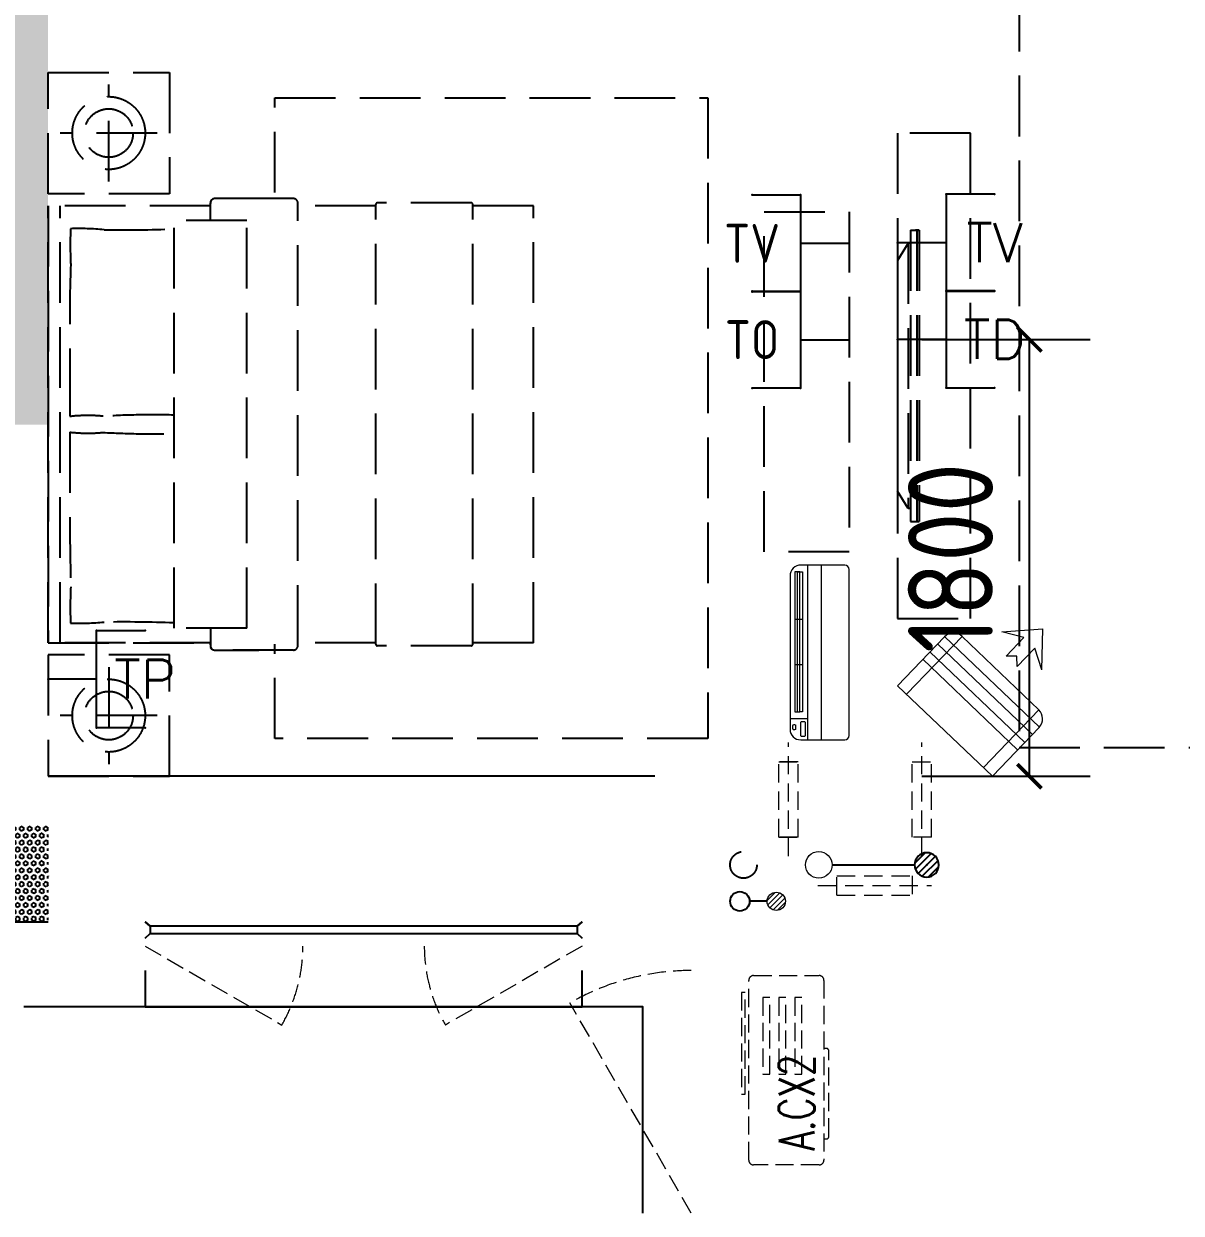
# Model space of a CAD drawing. Extents: x 3774419 to 4775970, y -926964 to 2266.
# Drawn here: x 4647072 to 4651840, y -709223 to -704323 of the extents above; entities that cross this region are included whole.
import ezdxf
from ezdxf.enums import TextEntityAlignment as Align

# ---------------------------------------------------------------- set-up
doc = ezdxf.new("R2010")
doc.units = 0
doc.header["$LTSCALE"] = 1000
doc.header["$MEASUREMENT"] = 0
for name, pattern in [('A户型$0$DASH', [0.35, 0.25, -0.1]), ('DASH', [0.35, 0.25, -0.1]), ('HIDDEN', [0.375, 0.25, -0.125])]:
    doc.linetypes.add(name, pattern=pattern)
doc.layers.get('0').update_dxf_attribs({"linetype": 'CONTINUOUS'})
doc.layers.get('Defpoints').update_dxf_attribs({"linetype": 'CONTINUOUS'})
for name, color, linetype in [('!!电气', 1, 'CONTINUOUS'), ('3-栏杆1', 252, 'CONTINUOUS'), ('3.5方案汇报，与郭总、侯月琴确定户型_t8$0$2020.03.04 -1安徽标准化洋房户型(UA）_t8_t8$0$看线', 154, 'CONTINUOUS'), ('5fur', 175, 'CONTINUOUS'), ('EQUIP-通讯', 3, 'CONTINUOUS'), ('LVTRY', 252, 'CONTINUOUS'), ('VPIPE-凝结', 150, 'CONTINUOUS'), ('VPIPE-雨水', 4, 'DASH'), ('保温', 6, 'CONTINUOUS'), ('看线', 185, 'CONTINUOUS')]:
    doc.layers.add(name, color=color, linetype=linetype)
for name, color, linetype, lineweight in [('EQUIP_地漏', 7, 'CONTINUOUS', 18), ('VPIPE-废水', 31, 'TG_F', 18), ('WINDOW', 146, 'CONTINUOUS', 20), ('平面-空调室内机', 176, 'CONTINUOUS', 9), ('平面-空调预留孔', 252, 'CONTINUOUS', 15)]:
    doc.layers.add(name, color=color, linetype=linetype, lineweight=lineweight)
doc.styles.add('_TCH_DIM', font='SIMPLEX', dxfattribs={"bigfont": 'GBCBIG'})
doc.styles.add('_TEL_ATTDEF', font='gbenor', dxfattribs={"bigfont": 'gbcbig'})
doc.styles.add('_TEL_DIM', font='SIMPLEX', dxfattribs={"width": 0.8, "height": 3.5, "bigfont": 'HZTXT'})
doc.styles.get("Standard").update_dxf_attribs({"font": 'gbenor.shx', "bigfont": 'gbcbig.shx'})
doc.styles.add('TG_LINETYPE', font='SIMPLEX', dxfattribs={"width": 0.8, "height": 3, "bigfont": 'HZTXT'})
doc.linetypes.add('TG_F', pattern='A,2,-0.3,["F",TG_LINETYPE,S=0.1,R=0,X=-0.23,Y=-0.15],0', length=2.3)
doc.dimstyles.get("Standard").update_dxf_attribs({"dimscale": 100, "dimtxt": 3.5, "dimasz": 1, "dimexe": 2.5, "dimexo": 3, "dimgap": 1.5, "dimtad": 1, "dimdec": 0, "dimzin": 0, "dimdsep": 46, "dimtxsty": 'Standard', "dimblk": 'ARCHTICK', "dimcen": 0.09, "dimadec": 0, "dimazin": 0, "dimtfac": 1, "dimtdec": 0, "dimtix": 1, "dimtmove": 2, "dimatfit": 3, "dimfxl": 1, "dimtolj": 1, "dimtzin": 0, "dimarcsym": 0})

# ---------------------------------------------------------------- blocks, each defined once
blk = doc.blocks.new('dongkong')
at = {"layer": '平面-空调预留孔', "color": 8, "linetype": 'HIDDEN', "ltscale": 0.3}
for p, q in [((-603796.0415180789, 210899.900060961), (-603796.0415180789, 210431.4859232727)), ((-603836.0415180789, 210820.9630630909), (-603836.0415180789, 210510.8096162414)), ((-603836.0415180789, 210820.9630630909), (-603756.0415180789, 210820.9630630909)), ((-603756.0415180789, 210820.9630630909), (-603756.0415180789, 210510.8096162414))]:
    blk.add_line(p, q, dxfattribs=at)
blk.add_lwpolyline([(-603756.0415180789, 210510.8096162414), (-603836.0415180789, 210510.8096162414)], dxfattribs=at)
blk = doc.blocks.new('A$C001338C2')
at = {"color": 8}
for p, q in [((-1.49359439092e-05, 248.6000576173246), (-2.84423585981e-05, 22.0000576172315)), ((844.9999883423079, 303.6000072514144), (54.99998834231155, 303.6000543390692)), ((109.0525457565491, 214.7673082745569), (109.0525510513944, 303.6000511174025)), ((899.9999715576414, 22.00000397306576), (899.9999850640525, 248.6000039731589)), ((21.99997024633922, 5.63059293199e-05), (877.9999702463392, 5.2843679441e-06))]:
    blk.add_line(p, q, dxfattribs=at)
at = {"color": 8, "lineweight": 5}
for p, q in [((864.5756734352908, 278.6904651548975), (144.4768629888749, 278.6905080761171)), ((144.4768629888749, 278.6905080761171), (144.4768622188567, 265.7722729386405)), ((387.0097734353949, 278.6904936200444), (144.4768629888749, 278.6905080761171)), ((144.4768629888749, 278.6905080761171), (144.4768614488676, 252.8539829386973)), ((144.4768622188567, 265.7722729386405), (864.5756726653053, 265.772230017421)), ((144.4768606789075, 239.9356929386377), (144.4768614488676, 252.8539829386973)), ((144.4768614488676, 252.8539829386973), (864.5756718953162, 252.8539400174777)), ((387.0097711254275, 239.935678482565), (387.0097734353949, 278.6904936200444)), ((864.5756734352908, 278.6904651548975), (622.0427234354138, 278.6904796109884)), ((622.0427234354138, 278.6904796109884), (622.04272112545, 239.935664473509)), ((864.5756718953162, 252.8539400174777), (864.5756734352908, 278.6904651548975)), ((864.5756726653053, 265.772230017421), (864.5756711253525, 239.9356500174181)), ((899.9999830474662, 214.7672611304297), (-1.69525337697e-05, 214.7673147745954)), ((864.5756711253525, 239.9356500174181), (144.4768606789075, 239.9356929386377)), ((622.04272112545, 239.935664473509), (387.0097711254275, 239.935678482565)), ((899.9999787804518, 143.1781611304468), (-2.12195482163e-05, 143.1782147746126))]:
    blk.add_line(p, q, dxfattribs=at)
at = {"color": 8}
for points in [[(89.24090579471158, 226.3562818807586), (22.19125331861505, 226.3562858772129, -0.414213562372504), (16.6912536464406, 231.8562862050385), (16.69125431894281, 243.1390318179401, -0.414213562373095), (22.19125464676836, 248.6390314901146), (89.24090712286488, 248.6390274936603, -0.414213562373095), (94.74090679503934, 243.1390271658347), (94.74090612253713, 231.8562815529331, -0.414213562373095)], [(73.08482630450817, 275.0144977724194), (56.77886350143308, 275.0144987443309, -0.414213562373095), (51.27886382925863, 280.5144990721565), (51.27886400034913, 283.3844664433818, -0.414213562373095), (56.77886432817468, 288.8844661155563), (73.08482713124977, 288.8844651436448, -0.4142135623732024), (78.58482680342422, 283.3844648158192), (78.58482663233372, 280.5144974445939, -0.414213562373095)]]:
    blk.add_lwpolyline(points, format="xyb", close=True, dxfattribs=at)
for centre, radius, start, end in [((54.99998506405609, 248.6000543390692), 55.0000000000001, 89.99999658490542, 179.9999965849054), ((844.9999850640525, 248.6000072514144), 55.0000000000001, 359.9999965849054, 89.99999658490542), ((21.9999715576414, 22.00005630592932), 22.00000000000004, 179.9999965849054, 269.9999965849054), ((877.9999715576414, 22.00000528436794), 22.00000000000004, 269.9999965849054, 359.9999965849054)]:
    blk.add_arc(centre, radius, start, end, dxfattribs=at)
blk = doc.blocks.new('$lvtry$00000171')
for p, q in [((-74.24621202462731, 10.60660171788186), (-10.60660171788186, 74.24621202462731)), ((-69.81875867368217, -27.39235180270043), (27.39235180242758, 69.81875867368217)), ((-53.03300858900184, -53.03300858886359), (53.03300858900184, 53.03300858886359)), ((-27.39235180242758, -69.81875867368217), (69.81875867368217, 27.39235180270043)), ((10.60660171788186, -74.24621202462731), (74.24621202462731, -10.60660171788186))]:
    blk.add_line(p, q)
blk.add_circle((0, 0), 75)
blk.add_point((0, 0))
blk = doc.blocks.new('$TwtSys$00000141')
at = {"color": 252}
for p, q in [((-47.09803151780761, 3.836055847277748), (-5.041545145413693, 45.89254221967349)), ((-47.09803151780761, 3.836055847277748), (-5.041545145413693, 45.89254221967349)), ((-43.60958444554853, -17.52724007043071), (17.52724007042889, 43.60958444554853)), ((-43.60958444554853, -17.52724007043071), (17.52724007042889, 43.60958444554853)), ((-33.23401871576607, -33.23401871577153), (33.23401871576607, 33.23401871576425)), ((-33.23401871576607, -33.23401871576971), (33.23401871576607, 33.23401871576425)), ((-16.17805684451741, -43.53063328177632), (43.79137317708955, 16.43879673983065)), ((-16.17805684451741, -43.53063328177632), (43.79137317708955, 16.43879673983247)), ((5.715553844029273, -46.12975947626182), (46.12974035062325, -5.715572969671484)), ((5.715553844029273, -46.12975947626182), (46.12974035062325, -5.715572969671484))]:
    blk.add_line(p, q, dxfattribs=at)
blk.add_circle((0, -1.818989403545856e-12), 47, dxfattribs=at)
blk.add_circle((0, -1.818989403545856e-12), 47, dxfattribs=at)
blk = doc.blocks.new('A$C718F517F')
at = {"layer": '保温', "linetype": 'Continuous', "ltscale": 10}
h = blk.add_hatch(dxfattribs=at)
h.set_pattern_fill('HEX', color=251, scale=10, angle=90, style=0)
h.set_pattern_definition([(90, (-503782.4551314556, -514000.2093208389), (-16.49778, 1.010197673501861e-15), [9.525, -19.05]), (210, (-503782.4551314556, -514000.2093208389), (8.248889999999996, -14.28749658604684), [9.525, -19.05]), (150, (-503782.4551314556, -513990.6843208389), (-8.248890000000003, -14.28749658604684), [9.525, -19.05])])
h.paths.add_polyline_path([(0.1137192867463455, 2048.251597041381), (200.1137029774836, 2048.251597041381), (199.9999824184924, 4900.003076276684), (-1.272303052246571e-06, 4900.003272921604)])
h = blk.add_hatch(dxfattribs=at)
h.set_pattern_fill('HEX', color=251, scale=10, angle=90, style=0)
h.set_pattern_definition([(90, (-503782.4698887531, -516048.4609178798), (-16.49778, 1.010197673501861e-15), [9.525, -19.05]), (210, (-503782.4698887531, -516048.4609178798), (8.248889999999996, -14.28749658604684), [9.525, -19.05]), (150, (-503782.4698887531, -516038.9359178797), (-8.248890000000003, -14.28749658604684), [9.525, -19.05])])
h.paths.add_polyline_path([(0.0989619892789051, 5.238689482212067e-10), (200.0989456800162, 5.238689482212067e-10), (200.062109921244, 398.2528321665595), (0.06212623044848442, 398.2530288114795)])
at = {"layer": '保温', "color": 251, "linetype": 'ByBlock', "ltscale": 10}
blk.add_line((0, 0), (200.0000000021537, -1.268927007913589e-08), dxfattribs=at)
blk = doc.blocks.new('dasdasf1sa2f31as32f')
at = {"color": 8}
for p, q in [((-116.0333029678441, 585.5764855154375), (43.31421442719875, 640.474787555806)), ((82.68419507401995, 476.5984332799144), (43.31421442719875, 640.474787555806)), ((-22.77745136787416, 585.5073602304651), (-116.0333029678441, 585.5764855154375)), ((-22.77745136787416, 585.5073602304651), (-73.37246493535349, 493.2492008739632)), ((32.42647185805254, 555.0730752506729), (-18.10105440387269, 462.9379765309382)), ((82.68419507401995, 476.5984332799144), (32.42647185805254, 555.0730752506729)), ((-473.4737950866693, 259.6563084750783), (-339.4594785901136, 504.0265200089943)), ((-269.8119794043596, 524.3392218776735), (-427.6640969782602, 236.5016507070477)), ((134.6253530689864, 245.484414406435), (-338.8351731522707, 505.1322360634172)), ((-269.8119794043596, 524.3392218776735), (113.7016146283713, 314.0177107195245)), ((-31.30690161697567, 504.4059078391083), (-73.37246493535349, 493.2492008739632)), ((-18.10105440387269, 462.9379765309382), (-31.30690161697567, 504.4059078391083)), ((114.6759563127998, 208.4019676803059), (-359.0953820513678, 468.2211672088001)), ((92.58920825674431, 168.8330396253091), (-380.8957810040447, 428.4689359338913)), ((72.34237424354069, 131.9136772763986), (-401.1422099253978, 391.5503122554119)), ((113.7016146283713, 314.0177107195245), (-44.1505029455293, 26.18013954889921)), ((0, 0), (-473.4737950866693, 259.6563084750783)), ((134.0143164967885, 244.3702115339634), (0, 0))]:
    blk.add_line(p, q, dxfattribs=at)
for centre, radius, start, end in [((-294.4793780628825, 479.3591213504569), 51.30000000018548, 61.25933126190097, 151.2593312616622), ((89.03421596984845, 269.0376101925353), 51.29999999996637, 331.2593312598987, 61.25933126186338)]:
    blk.add_arc(centre, radius, start, end, dxfattribs=at)
blk = doc.blocks.new('fergve')
at = {"layer": '平面-空调预留孔', "color": 8, "linetype": 'DASH', "ltscale": 0.3}
for p, q in [((119062.717304058, 54987.64907498009), (119062.717304058, 54977.64907498009)), ((119435.5529723145, 54977.64907498009), (119435.5529723145, 54987.64907498009)), ((119072.717304058, 54967.64907498009), (119425.5529723145, 54967.64907498009))]:
    blk.add_line(p, q, dxfattribs=at)
for points in [[(119666.6522452464, 55326.75839339898), (119246.8340998819, 55326.75839339898), (119246.8340998819, 55311.64433774215), (119666.6522452464, 55311.64433774215)], [(119645.4876140846, 55239.18252008365), (119329.9588134751, 55239.18252008365), (119329.9588134751, 55210.21092074577), (119645.4876140846, 55210.21092074577)], [(119645.4876140846, 55173.38063160962), (119329.9588134751, 55173.38063160962), (119329.9588134751, 55144.40903227197), (119645.4876140846, 55144.40903227197)], [(119645.4876140846, 55107.57874313582), (119329.9588134751, 55107.57874313582), (119329.9588134751, 55078.60714379794), (119645.4876140846, 55078.60714379794)]]:
    blk.add_lwpolyline(points, close=True, dxfattribs=at)
blk.add_lwpolyline([(119715.8642389868, 54987.64907498032), (118975.8642389868, 54987.64907498009, -0.414213562373517), (118955.8642389868, 55007.64907498009), (118955.8642389873, 55277.64907498009, -0.414213562372746), (118975.8642389873, 55297.64907498009), (119715.8642389864, 55297.64907498009, -0.4142135623727947), (119735.8642389864, 55277.64907498009), (119735.8642389868, 55007.64907498055, -0.4142135623733224)], format="xyb", close=True, dxfattribs=at)
for centre, start, end in [((119072.717304058, 54977.64907498009), 180, 270), ((119425.5529723145, 54977.64907498009), 270, 0)]:
    blk.add_arc(centre, 10, start, end, dxfattribs=at)
at = {"layer": '平面-空调预留孔', "color": 8, "linetype": 'DASH', "ltscale": 0.3, "style": '_TCH_DIM', "width": 0.7058823529411765}
blk.add_text('A.CX2', height=146.88, dxfattribs=at).set_placement((119015.260064729, 55027.2738646582))
blk = doc.blocks.new('GDGDRGDGDRGDR')
at = {"layer": '平面-空调室内机', "ltscale": 0.3}
for p, rotation in [((-154479.4628244262, 653502.8964389144), 180), ((659787.2716851018, 1046278.127469567), 89.99999999999999)]:
    blk.add_blockref('dongkong', p, dxfattribs=dict(at, rotation=rotation))
at = {"layer": '平面-空调预留孔'}
for name, p, rotation in [('dasdasf1sa2f31as32f', (449606.8226812123, 442932.0865610932), 344.9999999966897), ('fergve', (503900.7311772385, 322375.2892448571), 90)]:
    blk.add_blockref(name, p, dxfattribs=dict(at, rotation=rotation))
blk = doc.blocks.new('FGDGDGRDGRRD')
at = {"layer": '5fur', "color": 252, "linetype": 'A户型$0$DASH'}
for p, q in [((423434.8200739012, 366694.7895636196), (423434.8200739012, 363577.0923014557)), ((419434.8085721246, 366358.3318331148), (419934.8085721246, 366358.3318331148)), ((419434.8085721246, 365858.3318331148), (419434.8085721246, 366358.3318331148)), ((419434.8125959404, 366358.3318284234), (419934.8125959404, 366358.3318284234)), ((419434.8125959404, 365858.3318284234), (419434.8125959404, 366358.3318284234)), ((419934.8085721246, 366358.3318331148), (419934.8085721246, 365858.3318331148)), ((419934.8125959404, 366358.3318284234), (419934.8125959404, 365858.3318284234)), ((419684.8085721246, 365908.3318331148), (419684.8085721246, 366308.3318331148)), ((419684.8125959404, 365908.3318284234), (419684.8125959404, 366308.3318284234)), ((420368.8657322843, 365863.3318313913), (420368.8657322843, 366253.6393587648)), ((420368.8657322843, 366253.6393587648), (422152.866848579, 366253.6393587648)), ((420368.8697561001, 365863.3318266999), (420368.8697561001, 366253.6393540734)), ((420368.8697561001, 366253.6393540734), (422152.8708723948, 366253.6393540734)), ((422152.866848579, 366253.6393587648), (422152.866848579, 363613.4867900935)), ((422152.8708723948, 366253.6393540734), (422152.8708723948, 363613.4867854021)), ((419884.8085721246, 366108.3318331148), (419484.8085721246, 366108.3318331148)), ((419884.8125959404, 366108.3318284234), (419484.8125959404, 366108.3318284234)), ((423234.8200740661, 366108.3318143099), (422934.8200740661, 366108.3318143099)), ((422934.8200740661, 366108.3318143099), (422934.8200740661, 364108.3318143099)), ((423234.8200740661, 364108.3318143099), (423234.8200740661, 366108.3318143099)), ((419934.8085721246, 365858.3318331148), (419434.8085721246, 365858.3318331148)), ((419934.8125959404, 365858.3318284234), (419434.8125959404, 365858.3318284234)), ((419434.8045595056, 365808.3318331148, -3.261264283004781e-07), (419434.8045595056, 364008.3318331239)), ((419434.8045595055, 364008.3318331238), (419434.8045595055, 365808.3318313918, -3.261264279882821e-07)), ((420103.7224048301, 365808.3318313916, 1.043412491814623e-07), (419434.8045595055, 365808.3318313918)), ((419434.8085833214, 365808.3318284234, -3.261264283004781e-07), (419434.8085833214, 364008.3318284325)), ((419434.8085833213, 364008.3318284324), (419434.8085833213, 365808.3318267004, -3.261264279882821e-07)), ((420103.7264286459, 365808.3318267001, 1.043412491814623e-07), (419434.8085833213, 365808.3318267004)), ((419484.8045595055, 364008.3318331238, 7.798678278630296e-09), (419484.8045595055, 365808.3318313918, -3.183271237969237e-07)), ((419484.8085833213, 364008.3318284324, 7.798678278630296e-09), (419484.8085833213, 365808.3318267004, -3.183271237969237e-07)), ((420104.5994159218, 365825.8818990335, -2.248274901971305e-07), (420102.2273293876, 365808.3318331148, -2.22017764169578e-07)), ((420104.6034397376, 365825.8818943421, -2.248274901971305e-07), (420102.2313532034, 365808.3318284234, -2.22017764169578e-07)), ((420103.7224048301, 365748.3318313927, -2.109136928145994e-07), (420103.7224048301, 365820.3318313917, -2.239587249099902e-07)), ((420103.7264286459, 365748.3318267013, -2.109136928145994e-07), (420103.7264286459, 365820.3318267002, -2.239587249099902e-07)), ((420106.5743977498, 365831.9750845798, -2.25623389974692e-07), (420104.5994159218, 365825.8818990335, -2.248274901971305e-07)), ((420106.5784215656, 365831.9750798884, -2.25623389974692e-07), (420104.6034397376, 365825.8818943421, -2.248274901971305e-07)), ((420113.2024405837, 365836.9044290879, -2.254826111034656e-07), (420106.5743977498, 365831.9750845798, -2.25623389974692e-07)), ((420113.2064643995, 365836.9044243965, -2.254826111034656e-07), (420106.5784215656, 365831.9750798884, -2.25623389974692e-07)), ((420121.7224048303, 365838.3318313914, -2.244122334249385e-07), (420113.2024405837, 365836.9044290879, -2.254826111034656e-07)), ((420121.7264286461, 365838.3318267, -2.244122334249385e-07), (420113.2064643995, 365836.9044243965, -2.254826111034656e-07)), ((420302.6026651578, 365838.3318313913, -1.96197429974812e-07), (420121.7224048303, 365838.3318313914, -2.244122334249385e-07)), ((420445.7224048254, 365838.3318313913, -1.738727422656718e-07), (420121.7224048301, 365838.3318313913, -2.244122334249114e-07)), ((420302.6066889736, 365838.3318266999, -1.96197429974812e-07), (420121.7264286461, 365838.3318267, -2.244122334249385e-07)), ((420445.7264286412, 365838.3318266999, -1.738727422656718e-07), (420121.7264286459, 365838.3318266999, -2.244122334249114e-07)), ((420463.7224048254, 363996.331833124, 1.626704113744262e-07), (420463.7224048254, 365820.3318313917, -1.678037347329789e-07)), ((420784.8045594841, 365808.3318313918, -1.155452148250999e-07), (420463.7224048254, 365808.3318313918, -1.656295627170534e-07)), ((420463.7264286412, 363996.3318284326, 1.626704113744262e-07), (420463.7264286412, 365820.3318267002, -1.678037347329789e-07)), ((420784.8085832999, 365808.3318267004, -1.155452148250999e-07), (420463.7264286412, 365808.3318267004, -1.656295627170534e-07)), ((420784.8045594841, 364002.331833124, 2.116676732583898e-07), (420784.8045594841, 365814.3318313917, -1.166323008330356e-07)), ((420784.8085832999, 364002.3318284326, 2.116676732583898e-07), (420784.8085832999, 365814.3318267002, -1.166323008330356e-07)), ((421178.8045594775, 365820.3318313917, -5.626086981414962e-08), (420790.8045594841, 365820.3318313917, -1.167834703380635e-07)), ((421178.8085832933, 365820.3318267002, -5.626086981414962e-08), (420790.8085832999, 365820.3318267002, -1.167834703380635e-07)), ((421184.8045594766, 364002.331833124, 2.74062106788065e-07), (421184.8045594766, 365814.3318313917, -5.423786730336044e-08)), ((421434.8045594738, 365808.3318313918, -1.415426033909318e-08), (421184.8045594766, 365808.3318313918, -5.315078129545187e-08)), ((421184.8085832924, 364002.3318284326, 2.74062106788065e-07), (421184.8085832924, 365814.3318267002, -5.423786730336044e-08)), ((421434.8085832896, 365808.3318267004, -1.415426033909318e-08), (421184.8085832924, 365808.3318267004, -5.315078129545187e-08)), ((421434.8045594738, 364008.331833124, 3.119715417364338e-07), (421434.8045594738, 365808.3318313918, -1.415426033909318e-08)), ((421434.8085832896, 364008.3318284326, 3.119715417364338e-07), (421434.8085832896, 365808.3318267004, -1.415426033909318e-08)), ((419953.7224048329, 364068.3318331231, 7.007247652838246e-08), (419953.7224048329, 365748.3318313927, -2.343116053882141e-07)), ((420253.7224048282, 365748.3318313927, -1.875157802408222e-07), (419953.7224048329, 365748.3318313927, -2.343116053882141e-07)), ((419953.7264286487, 364068.3318284317, 7.007247652838246e-08), (419953.7264286487, 365748.3318267013, -2.343116053882141e-07)), ((420253.726428644, 365748.3318267013, -1.875157802408222e-07), (419953.7264286487, 365748.3318267013, -2.343116053882141e-07)), ((420253.7224048282, 364068.3318331231, 1.168683016757744e-07), (420253.7224048282, 365748.3318313927, -1.875157802408222e-07)), ((420253.726428644, 364068.3318284317, 1.168683016757744e-07), (420253.726428644, 365748.3318267013, -1.875157802408222e-07)), ((422384.8193122067, 364383.4602288372), (422384.8193122067, 365783.4602288372)), ((422384.8193122067, 365783.4602288372), (422734.8193122067, 365783.4602288372)), ((422384.8233360225, 364383.4602241457), (422384.8233360225, 365783.4602241457)), ((422384.8233360225, 365783.4602241457), (422734.8233360225, 365783.4602241457)), ((422734.8193122067, 365783.4602288372), (422734.8193122067, 364383.4602288372)), ((422734.8233360225, 365783.4602241457), (422734.8233360225, 364383.4602241457)), ((422987.3200337593, 365708.3318112917), (422987.3201143709, 364508.3318121241)), ((422987.3200337593, 365708.3318112917), (423024.0700456663, 365708.3318138939)), ((422987.3200337593, 365708.3318112917), (422987.3201143709, 364508.3318121241)), ((422987.3200337593, 365708.3318112917), (423024.0700456663, 365708.3318138939)), ((423024.0700456663, 365708.3318138939), (423008.3200337593, 365708.3318127787)), ((423024.0700456663, 365708.3318138939), (423008.3200337593, 365708.3318127787)), ((423013.6318285349, 365708.3318131549), (423013.6319091492, 364508.331813987)), ((423013.6318285349, 365708.3318131549), (423013.6319091492, 364508.331813987)), ((423024.0700456663, 365708.3318138939), (423024.0701262797, 364508.331814726)), ((423024.0700456663, 365708.3318138939), (423024.0701262797, 364508.331814726)), ((422978.1801354918, 365654.9372710149), (422934.8200425836, 365583.7167101823)), ((422978.1801354918, 365654.9372710149), (422934.8200425836, 365583.7167101823)), ((422978.1801354918, 365654.9372710149), (422978.1802085419, 364561.7263511058)), ((422987.3200375405, 365654.9372716621), (422978.1801354918, 365654.9372710149)), ((422978.1801354918, 365654.9372710149), (422978.1802085419, 364561.7263511058)), ((422987.3200375405, 365654.9372716621), (422978.1801354918, 365654.9372710149)), ((422934.8200425836, 365583.7167101823), (422934.8201055485, 364632.9469057989)), ((422978.1802085419, 364561.7263511063), (422934.8201055485, 364632.9469057989)), ((422987.3201105916, 364561.7263517535), (422978.1802085419, 364561.7263511063)), ((422987.3201143709, 364508.3318121241), (423024.0701262797, 364508.331814726)), ((422734.8193122067, 364383.4602288372), (422384.8193122067, 364383.4602288372)), ((422734.8233360225, 364383.4602241457), (422384.8233360225, 364383.4602241457)), ((422934.8200740661, 364108.3318143099), (423234.8200740661, 364108.3318143099)), ((420253.7224048282, 364068.3318331231, 1.168683016757744e-07), (419953.7224048329, 364068.3318331231, 7.007247652838246e-08)), ((420253.726428644, 364068.3318284317, 1.168683016757744e-07), (419953.7264286487, 364068.3318284317, 7.007247652838246e-08)), ((420103.7224048301, 364068.3318331231, 9.347038910196999e-08), (420103.7224048301, 363996.331833124, 1.065154211973878e-07)), ((420103.7264286459, 364068.3318284317, 9.347038910196999e-08), (420103.7264286459, 363996.3318284326, 1.065154211973878e-07)), ((419434.8045595056, 364008.3318331239), (420102.3360563389, 364008.3318331242, 1.041249981094541e-07)), ((420103.7224048301, 364008.331833124, 1.043412491814623e-07), (419434.8045595055, 364008.3318331238)), ((419434.8085833214, 364008.3318284325), (420102.3400801547, 364008.3318284327, 1.041249981094541e-07)), ((420103.7264286459, 364008.3318284326, 1.043412491814623e-07), (419434.8085833213, 364008.3318284324)), ((420102.3360563389, 364008.3318331242, 1.041249981094541e-07), (420103.6715176148, 363989.3757732537, 1.077677893925386e-07)), ((420102.3400801547, 364008.3318284327, 1.041249981094541e-07), (420103.6755414306, 363989.3757685623, 1.077677893925386e-07)), ((420103.6715176148, 363989.3757732537, 1.077677893925386e-07), (420111.3405708036, 363980.678540304, 1.105398283407223e-07)), ((420103.6755414306, 363989.3757685623, 1.077677893925386e-07), (420111.3445946194, 363980.6785356126, 1.105398283407223e-07)), ((420368.8657322843, 363613.4867900935), (420368.8657322843, 364003.3318331243)), ((420368.8697561001, 363613.4867854021), (420368.8697561001, 364003.3318284329)), ((420784.8045594841, 364008.331833124, 2.10580587250427e-07), (420463.7224048254, 364008.331833124, 1.604962393585006e-07)), ((420784.8085832999, 364008.3318284326, 2.10580587250427e-07), (420463.7264286412, 364008.3318284326, 1.604962393585006e-07)), ((421178.8045594775, 363996.331833124, 2.742132762932013e-07), (420790.8045594841, 363996.331833124, 2.136906757693416e-07)), ((421178.8085832933, 363996.3318284326, 2.742132762932013e-07), (420790.8085832999, 363996.3318284326, 2.136906757693416e-07)), ((421434.8045594738, 364008.331833124, 3.119715417364338e-07), (421184.8045594766, 364008.331833124, 2.729750207801022e-07)), ((421434.8085832896, 364008.3318284326, 3.119715417364338e-07), (421184.8085832924, 364008.3318284326, 2.729750207801022e-07)), ((419934.8085721246, 363958.3318331239), (419434.8085721246, 363958.3318331239)), ((419434.8085721246, 363958.3318331239), (419434.8085721246, 363458.3318331239)), ((419934.8125959404, 363958.3318284325), (419434.8125959404, 363958.3318284325)), ((419434.8125959404, 363958.3318284325), (419434.8125959404, 363458.3318284325)), ((419934.8085721246, 363458.3318331239), (419934.8085721246, 363958.3318331239)), ((419934.8125959404, 363458.3318284325), (419934.8125959404, 363958.3318284325)), ((420111.3405708036, 363980.678540304, 1.105398283407223e-07), (420121.7224048302, 363978.3318331244, 1.125844287301078e-07)), ((420111.3445946194, 363980.6785356126, 1.105398283407223e-07), (420121.726428646, 363978.331828433, 1.125844287301078e-07)), ((420121.7224048302, 363978.3318331244, 1.125844287301078e-07), (420302.6026651578, 363978.3318313916, 1.407992324941921e-07)), ((420445.7224048254, 363978.3318331243, 1.631239198894016e-07), (420121.7224048301, 363978.3318331243, 1.12584428730162e-07)), ((420121.726428646, 363978.331828433, 1.125844287301078e-07), (420302.6066889736, 363978.3318267002, 1.407992324941921e-07)), ((420445.7264286412, 363978.3318284329, 1.631239198894016e-07), (420121.7264286459, 363978.3318284329, 1.12584428730162e-07)), ((420302.6026651578, 363978.3318313916, 1.407992324941921e-07), (420302.6026651578, 363978.3318331244, 1.407992321802342e-07)), ((420302.6066889736, 363978.3318267002, 1.407992324941921e-07), (420302.6066889736, 363978.331828433, 1.407992321802342e-07)), ((419684.8085721246, 363908.3318331239), (419684.8085721246, 363508.3318331239)), ((419684.8125959404, 363908.3318284325), (419684.8125959404, 363508.3318284325)), ((419884.8085721246, 363708.3318331239), (419484.8085721246, 363708.3318331239)), ((419884.8125959404, 363708.3318284325), (419484.8125959404, 363708.3318284325)), ((422152.866848579, 363613.4867900935), (420368.8657322843, 363613.4867900935)), ((422152.8708723948, 363613.4867854021), (420368.8697561001, 363613.4867854021)), ((423434.8200739012, 363577.0923014557), (426049.6983423656, 363577.0923014557)), ((419434.8085721246, 363458.3318331239), (419934.8085721246, 363458.3318331239)), ((419434.8125959404, 363458.3318284325), (419934.8125959404, 363458.3318284325))]:
    blk.add_line(p, q, dxfattribs=at)
for centre, radius in [((419684.8085721246, 366108.3318331148), 150), ((419684.8125959404, 366108.3318284234), 150), ((419684.8085721246, 366108.3318331148), 100), ((419684.8125959404, 366108.3318284234), 100), ((419684.8085721246, 363708.3318331239), 150), ((419684.8125959404, 363708.3318284325), 150), ((419684.8085721246, 363708.3318331239), 100), ((419684.8125959404, 363708.3318284325), 100)]:
    blk.add_circle(centre, radius, dxfattribs=at)
for centre, radius, start, end in [((420121.7224048301, 365820.3318313917, -0.0001289102144513946), 17.99999999973806, 90, 180), ((420121.7264286459, 365820.3318267002, -0.0001289102144513946), 17.99999999973806, 90, 180), ((420445.7224048254, 365820.3318313916, -0.0001289102144513946), 17.99999999973806, 0, 90), ((420445.7264286412, 365820.3318267001, -0.0001289102144513946), 17.99999999973806, 0, 90), ((420790.8045594841, 365814.3318313917, -0.0001289102144513946), 5.999999999912688, 90, 180), ((420790.8085832999, 365814.3318267002, -0.0001289102144513946), 5.999999999912688, 90, 180), ((421178.8045594775, 365814.3318313917, -0.0001289102144513946), 5.999999999912688, 0, 90), ((421178.8085832933, 365814.3318267002, -0.0001289102144513946), 5.999999999912688, 0, 90), ((421458.4701677961, 365647.9264625411, -0.0001289102144513946), 1932.206600625078, 178.0297793472074, 182.4617042253642), ((421458.4741916119, 365647.9264578497, -0.0001289102144513946), 1932.206600625078, 178.0297793472072, 182.4617042253637), ((419558.9662007717, 364561.5290224631, -0.0001289102144513946), 1153.258746364768, 84.69839701753824, 91.5681667140413), ((419558.9702245875, 364561.5290177717, -0.0001289102144513946), 1153.258746364768, 84.69839701753833, 91.56816671404124), ((419746.9787647137, 371327.890242896, -0.0001289102144513946), 5618.626429089849, 269.1693537859096, 272.1087383099883), ((419746.9827885295, 371327.8902382046, -0.0001289102144513946), 5618.626429089849, 269.1693537859098, 272.1087383099884), ((426651.2751216022, 365324.733698211, -0.0001289102144513946), 7127.387375029001, 178.0255324222418, 181.0678210453958), ((426651.279145418, 365324.7336935196, -0.0001289102144513946), 7127.387375029001, 178.0255324222414, 181.0678210453955), ((457242.0015201449, 365061.4552500586, -0.0001289102144513946), 37717.1016062104, 179.8018292767071, 180.1835658634823), ((457242.0055439607, 365061.4552453672, -0.0001289102144513946), 37717.1016062104, 179.8018292767078, 180.1835658634822), ((419598.7798065517, 364282.9532422208, -0.0001289102144513946), 661.7782130578128, 84.57724482239553, 96.39290909899418), ((419598.7838303675, 364282.9532375294, -0.0001289102144513946), 661.7782130578128, 84.57724482239536, 96.39290909899391), ((419867.3421401536, 361236.1526067257, -0.0001289102144513946), 3711.33976489824, 88.69421482460513, 93.18220748465498), ((419867.3461639694, 361236.1526020343, -0.0001289102144513946), 3711.33976489824, 88.69421482460515, 93.18220748465487), ((442429.1388036075, 364673.3099728071, -0.0001289102144513946), 22905.25108170771, 179.4927743888925, 181.1013722304204), ((442429.1428274233, 364673.3099681156, -0.0001289102144513946), 22905.25108170771, 179.4927743888924, 181.1013722304201), ((419598.7798065517, 365533.7104219961, -0.0001289102144513946), 661.7782130578128, 263.580238528241, 275.4227551776045), ((419598.7838303675, 365533.7104173047, -0.0001289102144513946), 661.7782130578128, 263.5802385282411, 275.4227551776047), ((419867.3421401532, 368580.5110574911, -0.0001289102144513946), 3711.33976489824, 266.817792515345, 271.3057851753949), ((419867.346163969, 368580.5110527996, -0.0001289102144513946), 3711.33976489824, 266.8177925153452, 271.3057851753948), ((421458.4701677961, 364155.4144929979, -0.0001289102144513946), 1932.206600625078, 177.5382957746358, 181.9702206527926), ((421458.4741916119, 364155.4144883065, -0.0001289102144513946), 1932.206600625078, 177.5382957746363, 181.9702206527928), ((419558.9662007717, 365241.8119330759, -0.0001289102144513946), 1153.258746364768, 268.4318332859587, 275.3016029824618), ((419558.9702245875, 365241.8119283845, -0.0001289102144513946), 1153.258746364768, 268.4318332859588, 275.3016029824617), ((419746.9787647138, 358475.450712643, -0.0001289102144513946), 5618.626429089849, 87.89126169001166, 90.83064621409034), ((419746.9827885296, 358475.4507079516, -0.0001289102144513946), 5618.626429089849, 87.89126169001158, 90.83064621409021), ((420121.7224048301, 363996.331833124, -0.0001289102144513946), 17.99999999973806, 180, 270), ((420121.7264286459, 363996.3318284326, -0.0001289102144513946), 17.99999999973806, 180, 270), ((420445.7224048254, 363996.331833124, -0.0001289102144513946), 17.99999999973806, 270, 0), ((420445.7264286412, 363996.3318284326, -0.0001289102144513946), 17.99999999973806, 270, 0), ((420790.8045594841, 364002.331833124, -0.0001289102144513946), 5.999999999912688, 180, 270), ((420790.8085832999, 364002.3318284326, -0.0001289102144513946), 5.999999999912688, 180, 270), ((421178.8045594775, 364002.331833124, -0.0001289102144513946), 5.999999999912688, 270, 0), ((421178.8085832933, 364002.3318284326, -0.0001289102144513946), 5.999999999912688, 270, 0)]:
    blk.add_arc(centre, radius, start, end, dxfattribs=at)
blk = doc.blocks.new('A$C1C403CBE')
at = {"layer": '3-栏杆1', "color": 252}
for p, q in [((25520.26864399249, 1282.212400596938), (25500.00001359545, 1299.999978911481)), ((25500.00001359545, 1299.999978911481), (25520.26864381228, 1282.212400755263)), ((25520.26864381228, 1282.212400755263), (25520.26864380948, 1252.930120896897)), ((27279.73135541333, 1282.14632327517), (25520.26864381228, 1282.190802913276)), ((27279.73135523312, 1282.212400592864), (27299.99998563016, 1299.999978907406)), ((27299.99998563016, 1299.999978907406), (27279.73135541333, 1282.212400751188)), ((27279.73135541333, 1282.212400751188), (27279.73135541612, 1252.930120892823)), ((25500.00003714534, 1233.083245861228), (25520.26864380948, 1252.930120896897)), ((25520.26864380948, 1252.908532858943), (27279.73135541612, 1252.864073085366)), ((27279.73135541612, 1252.930120892823), (27299.99996208027, 1233.083245857153)), ((27299.99996208027, 1233.083245857153), (27279.73135541612, 1252.930120892823))]:
    blk.add_line(p, q, dxfattribs=at)
at = {"layer": '3.5方案汇报，与郭总、侯月琴确定户型_t8$0$2020.03.04 -1安徽标准化洋房户型(UA）_t8_t8$0$看线', "color": 252, "ltscale": 10}
blk.add_line((27599.98925829073, 1900.000005932408), (25099.9892594493, 1900.000005881884), dxfattribs=at)
at = {"layer": 'VPIPE-凝结', "color": 252, "ltscale": 0.1}
blk.add_line((28330.00239899755, 1534.999997792765), (28669.99999952316, 1534.999967537471), dxfattribs=at)
blk.add_lwpolyline([(28062.3976000254, 1384.999984665425), (27989.9976000255, 1384.999986465904)], dxfattribs=at)
at = {"layer": 'VPIPE-凝结', "color": 252}
blk.add_circle((27949.9976000255, 1384.999986465904), 40, dxfattribs=at)
at = {"layer": 'VPIPE-废水', "color": 252}
blk.add_circle((28275.00239899755, 1534.999997792765), 55, dxfattribs=at)
at = {"layer": 'VPIPE-雨水', "color": 252}
blk.add_circle((27964.9976000255, 1534.999984665425), 55, dxfattribs=at)
at = {"layer": 'WINDOW', "color": 252, "linetype": 'DASH', "ltscale": 0.3}
for points in [[(25499.99999967124, 1199.999991153716), (26063.13089336595, 875.3715936086373, 0.1314846383240589), (26149.99999962188, 1199.999991162214)], [(27299.99999954505, 1199.999991153716), (26736.86910585081, 875.3715936086373, -0.1314846383240589), (26649.99999959487, 1199.999991162214)], [(27749.99999945145, 99.99999293556903), (27249.99999945285, 966.02539671876, -0.1316524975897076), (27749.99999946123, 1099.999992933939)]]:
    blk.add_lwpolyline(points, format="xyb", dxfattribs=at)
at = {"layer": '看线', "color": 252, "ltscale": 0.5}
for points in [[(25499.99999960838, 1099.999991181772), (25499.99999960838, 949.9999911817722), (27299.99999960838, 949.9999911817722), (27299.99999960978, 1099.999991155928)], [(27550.0000169361, 100.0000020451844), (27550.00001684017, 949.999991198536), (24999.99998569069, 949.9999911757186)]]:
    blk.add_lwpolyline(points, dxfattribs=at)
blk.add_blockref('FGDGDGRDGRRD', (-394334.8199112779, -361558.3318272423))
at = {"color": 252}
for name, p in [('A$C718F517F', (24900.00001580594, 1299.99999116559)), ('GDGDRGDGDRGDR', (-420616.5787028493, -441032.0865709839))]:
    blk.add_blockref(name, p, dxfattribs=at)
at = {"layer": 'EQUIP_地漏', "color": 252, "xscale": -0.8, "yscale": -0.8, "zscale": 0.8, "rotation": 180}
blk.add_blockref('$TwtSys$00000141', (28099.9976000255, 1384.999984665425), dxfattribs=at)
at = {"layer": 'LVTRY', "color": 252, "xscale": -0.6666666667107825, "yscale": 0.6666666667107825, "rotation": 90.00000000602213}
blk.add_blockref('$lvtry$00000171', (28719.99999952689, 1534.999967542826), dxfattribs=at)
at = {"layer": '平面-空调室内机', "color": 252, "ltscale": 0.3, "xscale": -1, "rotation": 180}
blk.add_blockref('dongkong', (631945.9468141282, 212470.8105057423), dxfattribs=at)
at = {"layer": '平面-空调室内机', "color": 252, "ltscale": 0.3, "rotation": 180}
blk.add_blockref('dongkong', (-575646.1362220291, 212470.8105057426), dxfattribs=at)
at = {"layer": '平面-空调预留孔', "color": 252, "xscale": 0.800000000046565, "yscale": 0.800000000046565, "zscale": 0.800000000046565, "rotation": 90.00000023343011}
blk.add_blockref('A$C001338C2', (28399.8945921571, 2050.000917497906), dxfattribs=at)
blk = doc.blocks.new('$equip$00001802')
for p, q in [((-0.5, 0.4990009990015096), (-0.5, 0.9990009990015096)), ((0.5, 0.9990009990015096), (0.5, 0.4990009990015096)), ((0.5, 0.4990009990015096), (-0.5, 0.4990009990015096)), ((0, 0.4995004994998453), (0, 0))]:
    blk.add_line(p, q)
for p in [(-0.5, 0.9990009990015096), (0.5, 0.9990009990015096), (-0.5, 0.4990009990015096), (0.5, 0.4990009990015096), (0, 0)]:
    blk.add_point(p)
at = {"color": 7, "style": '_TEL_DIM'}
blk.add_attdef('$TEXT$', text='', height=0.4, dxfattribs=at).set_placement((0, 0.9990009990015096), align=Align.MIDDLE_CENTER)
at = {"color": 7, "style": '_TEL_DIM', "flags": 1}
blk.add_attdef('A', text='', height=2e-05, dxfattribs=at).set_placement((0, 0), align=Align.MIDDLE_CENTER)
blk = doc.blocks.new('$equip$00002670')
for p, q in [((-0.5, 0.4990009989996906), (-0.5, 0.9990009989996906)), ((0.5, 0.9990009989996906), (0.5, 0.4990009989996906)), ((0.5, 0.4990009989996906), (-0.5, 0.4990009989996906)), ((0, 0.4995004994998453), (0, 0))]:
    blk.add_line(p, q)
for p in [(-0.5, 0.9990009989996906), (0.5, 0.9990009989996906), (-0.5, 0.4990009989996906), (0.5, 0.4990009989996906), (0, 0)]:
    blk.add_point(p)
at = {"color": 7, "style": '_TEL_DIM'}
blk.add_attdef('$TEXT$', text='', height=0.4, dxfattribs=at).set_placement((0, 0.9990009989996906), align=Align.MIDDLE_CENTER)
at = {"color": 7, "style": '_TEL_DIM', "flags": 1}
blk.add_attdef('A', text='', height=2.5e-05, dxfattribs=at).set_placement((0, 0), align=Align.MIDDLE_CENTER)
blk = doc.blocks.new('_ArchTick')
at = {"color": 0, "linetype": 'ByBlock', "const_width": 0.15}
blk.add_lwpolyline([(-0.5, -0.5), (0.5, 0.5)], dxfattribs=at)
blk = doc.blocks.new('*D258')
at = {"layer": '!!电气', "color": 0, "lineweight": -2, "transparency": 16777216}
for p, q in [((4650772.12846284, -705622.8744248468), (4651464.826284857, -705622.8744248468)), ((4651214.826284857, -707422.8744248468), (4651214.826284857, -705622.8744248468)), ((4650772.12846284, -707422.8744248468), (4651464.826284857, -707422.8744248468))]:
    blk.add_line(p, q, dxfattribs=at)
at = {"layer": 'Defpoints', "color": 0, "transparency": 16777216}
for p in [(4650472.12846284, -705622.8744248468), (4651214.826284857, -705622.8744248468), (4650472.12846284, -707422.8744248468)]:
    blk.add_point(p, dxfattribs=at)
at = {"layer": '!!电气', "color": 0, "lineweight": -2, "transparency": 16777216, "xscale": 100, "yscale": 100, "zscale": 100}
for p, rotation in [((4651214.826284857, -705622.8744248468), 90), ((4651214.826284857, -707422.8744248468), 270)]:
    blk.add_blockref('_ArchTick', p, dxfattribs=dict(at, rotation=rotation))
at = {"layer": '!!电气', "color": 0, "transparency": 16777216, "insert": (4650889.826284857, -706522.874424846), "char_height": 350, "attachment_point": 5, "rotation": 90}
blk.add_mtext('\\A1;1800', dxfattribs=at)
blk = doc.blocks.new('$equip$00001867')
for p, q in [((-0.5, 0.4990009989996906), (-0.5, 0.9990009989996906)), ((0.5, 0.9990009989996906), (0.5, 0.4990009989996906)), ((0.5, 0.4990009989996906), (-0.5, 0.4990009989996906)), ((0, 0.4995004994998453), (0, 0))]:
    blk.add_line(p, q)
for p in [(-0.5, 0.9990009989996906), (0.5, 0.9990009989996906), (-0.5, 0.4990009989996906), (0.5, 0.4990009989996906), (0, 0)]:
    blk.add_point(p)
at = {"color": 7, "style": '_TEL_DIM'}
blk.add_attdef('$TEXT$', text='', height=0.4, dxfattribs=at).set_placement((0, 0.9990009989996906), align=Align.MIDDLE_CENTER)
at = {"color": 7, "style": '_TEL_DIM', "flags": 1}
blk.add_attdef('A', text='', height=2e-05, dxfattribs=at).set_placement((0, 0), align=Align.MIDDLE_CENTER)
blk = doc.blocks.new('$equip$00001847')
for p, q in [((-0.5, 0.4990009989996906), (-0.5, 0.9990009989996906)), ((0.5, 0.9990009989996906), (0.5, 0.4990009989996906)), ((0.5, 0.4990009989996906), (-0.5, 0.4990009989996906)), ((0, 0.4995004994998453), (0, 0))]:
    blk.add_line(p, q)
for p in [(-0.5, 0.9990009989996906), (0.5, 0.9990009989996906), (-0.5, 0.4990009989996906), (0.5, 0.4990009989996906), (0, 0)]:
    blk.add_point(p)
at = {"color": 7, "style": '_TEL_DIM'}
blk.add_attdef('$TEXT$', text='', height=0.4, dxfattribs=at).set_placement((0, 0.9990009989996906), align=Align.MIDDLE_CENTER)
at = {"color": 7, "style": '_TEL_DIM', "flags": 1}
blk.add_attdef('A', text='', height=2e-05, dxfattribs=at).set_placement((0, 0), align=Align.MIDDLE_CENTER)

msp = doc.modelspace()

# ---------------------------------------------------------------- block references
at = {"layer": '!!电气'}
msp.add_blockref('A$C1C403CBE', (4622072.039813243, -709322.871368573), dxfattribs=at)
at = {"layer": 'EQUIP-通讯', "color": 6}
ref = msp.add_blockref('$equip$00001802', (4650472.039214171, -705226.9677261794), dxfattribs=dict(at, xscale=400, yscale=400, zscale=400, rotation=90.00000000129678))
ref.add_attrib('$TEXT$', 'TV', dxfattribs={"layer": '0', "color": 7, "height": 160, "style": '_TEL_ATTDEF'}).set_placement((4650072.438814571, -705226.9677261885), align=Align.MIDDLE_CENTER)
ref = msp.add_blockref('$equip$00001802', (4650672.075796606, -705224.7808857099), dxfattribs=dict(at, xscale=-400, yscale=400, zscale=400, rotation=270.000000001303))
ref.add_attrib('$TEXT$', 'TV', dxfattribs={"layer": '0', "color": 7, "height": 160, "style": '_TEL_DIM'}).set_placement((4651071.676196206, -705224.7808857011), align=Align.MIDDLE_CENTER)
ref = msp.add_blockref('$equip$00001847', (4650472.039214171, -705624.1596165485), dxfattribs=dict(at, xscale=400, yscale=400, zscale=400, rotation=90.00000000129678))
ref.add_attrib('$TEXT$', 'TO', dxfattribs={"layer": '0', "color": 7, "height": 160, "style": '_TEL_ATTDEF'}).set_placement((4650072.438814571, -705624.1596165575), align=Align.MIDDLE_CENTER)
ref = msp.add_blockref('$equip$00002670', (4650672.075796615, -705622.8744248492), dxfattribs=dict(at, xscale=-400, yscale=400, zscale=400, rotation=270.000000001303))
ref.add_attrib('$TEXT$', 'TD', dxfattribs={"layer": '0', "color": 7, "height": 160, "style": '_TEL_DIM'}).set_placement((4651071.676196216, -705622.8744248403), align=Align.MIDDLE_CENTER)
ref = msp.add_blockref('$equip$00001867', (4647172.023366203, -707022.8713682755), dxfattribs=dict(at, xscale=400, yscale=400, zscale=400, rotation=270))
ref.add_attrib('$TEXT$', 'TP', dxfattribs={"layer": '0', "color": 7, "height": 160, "style": '_TEL_DIM'}).set_placement((4647571.623765802, -707022.8713682755), align=Align.MIDDLE_CENTER)

# ---------------------------------------------------------------- dimensions: what is measured, and where the dimension line sits
at = {"layer": '!!电气', "color": 1}
dim = msp.add_linear_dim(base=(4651214.826284857, -705622.8744248468), p1=(4650472.12846284, -707422.8744248468), p2=(4650472.12846284, -705622.8744248468), angle=90, dimstyle='Standard', override={"dimzin": 8}, dxfattribs=at)
dim.commit()
dim.dimension.update_dxf_attribs({"geometry": '*D258', "text_midpoint": (4650889.826284857, -706522.874424846)})

doc.saveas('drawing.dxf')
